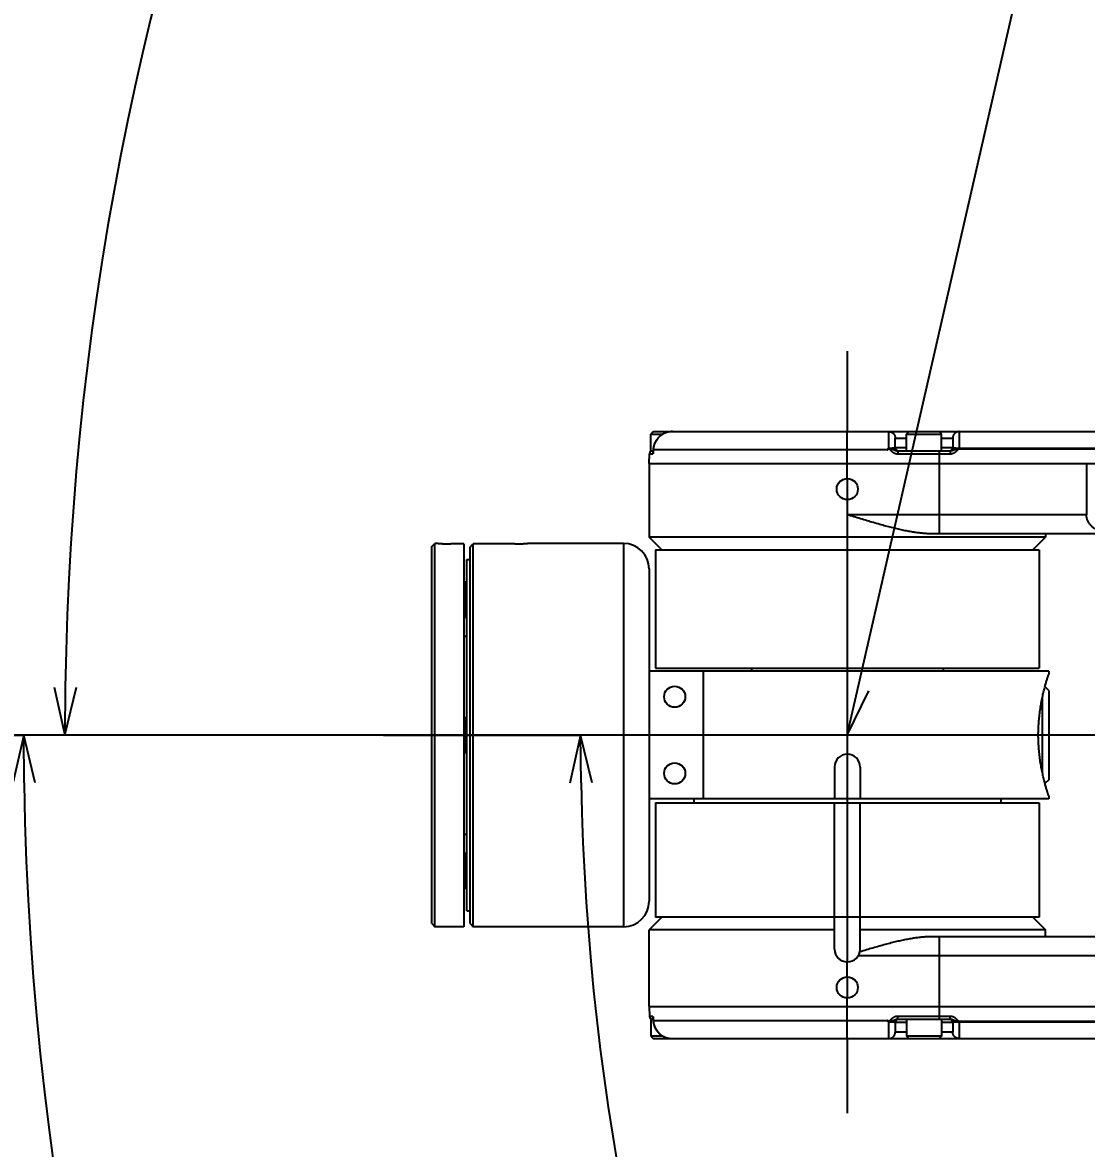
# Model space of a CAD drawing. Extents: x 0 to 4205, y 0 to 2970.
# Drawn here: x 2013 to 2179.4, y 2125.7 to 2301.9 of the extents above; entities that cross this region are included whole.
import ezdxf

# ---------------------------------------------------------------- set-up
doc = ezdxf.new("R2010")
doc.units = 0
doc.header["$LTSCALE"] = 231.275
doc.header["$PDMODE"] = 3
doc.header["$PDSIZE"] = 0.3125
doc.linetypes.add('CENTER', pattern=[0.6, 0.375, -0.075, 0.075, -0.075])
doc.layers.get('0').update_dxf_attribs({"linetype": 'CONTINUOUS'})
doc.layers.get('Defpoints').update_dxf_attribs({"linetype": 'CONTINUOUS'})
for name, color, linetype in [('5_ALL_CURVE', 7, 'CONTINUOUS'), ('91_NOTE', 7, 'CONTINUOUS'), ('95_ALL_DIM', 7, 'CONTINUOUS'), ('DEFAULT_1', 7, 'CENTER')]:
    doc.layers.add(name, color=color, linetype=linetype)
doc.styles.get("Standard").update_dxf_attribs({"font": 'txt', "width": 0.8})
doc.dimstyles.new('DIMSTYLE_2', dxfattribs={"dimtxt": 20, "dimasz": 7.5, "dimexe": 0.18, "dimexo": 0.0625, "dimgap": 0.09, "dimtad": 1, "dimdec": 3, "dimdsep": 46, "dimtxsty": 'Standard', "dimblk": 'OPEN', "dimblk1": 'OPEN', "dimblk2": 'OPEN', "dimcen": 0.09, "dimadec": 0, "dimazin": 0, "dimtp": 0.5, "dimtm": 0.5, "dimtfac": 1, "dimtdec": 3, "dimtofl": 0, "dimtmove": 0, "dimatfit": 3, "dimldrblk": 'OPEN', "dimfxl": 1, "dimtolj": 1, "dimarcsym": 0})

# ---------------------------------------------------------------- blocks, each defined once
blk = doc.blocks.new('_OPEN')
at = {"color": 0, "linetype": 'ByBlock'}
for p, q in [((0, 0), (-1, 0.233)), ((-1, -0.233), (0, 0)), ((-1, 0), (0, 0))]:
    blk.add_line(p, q, dxfattribs=at)
blk = doc.blocks.new('*D4')
at = {"layer": '95_ALL_DIM', "color": 0, "lineweight": -2, "transparency": 16777216}
for p, q in [((2922.77, 2266.34), (2957.35, 2272.44)), ((2054.52, 2190.38), (2019.4, 2190.38))]:
    blk.add_line(p, q, dxfattribs=at)
blk.add_arc((2491.97, 2190.38), 472.39, 10.9097, 179.0903, dxfattribs=at)
at = {"layer": 'Defpoints', "color": 0, "transparency": 16777216}
for p in [(2679.07, 2624.13), (2922.71, 2266.33), (2750.38, 2235.94), (2054.58, 2190.38), (2070.1, 2190.38)]:
    blk.add_point(p, dxfattribs=at)
at = {"layer": '95_ALL_DIM', "color": 0, "lineweight": -2, "transparency": 16777216, "xscale": 7.5, "yscale": 7.5, "zscale": 7.5}
for p, rotation in [((2957.18, 2272.41), 280.4548438122416), ((2019.58, 2190.38), 269.5451561877437)]:
    blk.add_blockref('_OPEN', p, dxfattribs=dict(at, rotation=rotation))
at = {"layer": '95_ALL_DIM', "color": 0, "transparency": 16777216, "insert": (2248.04, 2606.65), "char_height": 20, "attachment_point": 5, "rotation": 30.3694}
blk.add_mtext('\\A1;-170°', dxfattribs=at)
blk = doc.blocks.new('*D5')
at = {"layer": '95_ALL_DIM', "color": 0, "lineweight": -2, "transparency": 16777216}
for p, q in [((2069.4, 2190.38), (2100.43, 2190.38)), ((2912.14, 2116.29), (2877.55, 2122.39))]:
    blk.add_line(p, q, dxfattribs=at)
blk.add_arc((2491.97, 2190.38), 391.71, 181.097, 348.903, dxfattribs=at)
at = {"layer": 'Defpoints', "color": 0, "transparency": 16777216}
for p in [(2055.25, 2190.38), (2069.34, 2190.38), (2912.2, 2116.28), (3077.93, 2087.06), (2647.12, 1830.7)]:
    blk.add_point(p, dxfattribs=at)
at = {"layer": '95_ALL_DIM', "color": 0, "lineweight": -2, "transparency": 16777216, "xscale": 7.5, "yscale": 7.5, "zscale": 7.5}
for p, rotation in [((2100.25, 2190.38), 90.54851822042205), ((2877.73, 2122.36), 79.45148177957547)]:
    blk.add_blockref('_OPEN', p, dxfattribs=dict(at, rotation=rotation))
at = {"layer": '95_ALL_DIM', "color": 0, "transparency": 16777216, "insert": (2375, 1827.12), "char_height": 20, "attachment_point": 5, "rotation": 342.1518}
blk.add_mtext('\\A1;+170°', dxfattribs=at)
blk = doc.blocks.new('*D6')
at = {"layer": '95_ALL_DIM', "color": 0, "lineweight": -2, "transparency": 16777216}
for p, q in [((1983.33, 2190.38), (2013.32, 2190.38)), ((2995.12, 2190.38), (2970.61, 2190.38))]:
    blk.add_line(p, q, dxfattribs=at)
blk.add_arc((2491.97, 2190.38), 478.82, 180.8975, 359.1025, dxfattribs=at)
at = {"layer": 'Defpoints', "color": 0, "transparency": 16777216}
for p in [(1968.14, 2190.38), (1983.27, 2190.38), (2995.19, 2190.38), (3015.79, 2190.38), (2731.38, 1775.71)]:
    blk.add_point(p, dxfattribs=at)
at = {"layer": '95_ALL_DIM', "color": 0, "lineweight": -2, "transparency": 16777216, "xscale": 7.5, "yscale": 7.5, "zscale": 7.5}
for p, rotation in [((2013.14, 2190.38), 90.44872673715903), ((2970.79, 2190.38), 89.55119192681701)]:
    blk.add_blockref('_OPEN', p, dxfattribs=dict(at, rotation=rotation))
at = {"layer": '95_ALL_DIM', "color": 0, "transparency": 16777216, "insert": (2335.91, 1748.39), "char_height": 20, "attachment_point": 5, "rotation": 340.5532}
blk.add_mtext('\\A1;+180° *3', dxfattribs=at)
blk = doc.blocks.new('*D7')
at = {"layer": '95_ALL_DIM', "color": 0, "lineweight": -2, "transparency": 16777216}
for p, q in [((2491.91, 2190.38), (1931.7, 2190.38)), ((2492.03, 2190.38), (3052.23, 2190.38))]:
    blk.add_line(p, q, dxfattribs=at)
blk.add_arc((2491.97, 2190.38), 560.08, 0.7672, 179.2327, dxfattribs=at)
at = {"layer": 'Defpoints', "color": 0, "transparency": 16777216}
for p in [(2772.01, 2675.43), (1966.88, 2190.38), (1987.08, 2190.38), (2995.19, 2190.38), (3017.05, 2190.38)]:
    blk.add_point(p, dxfattribs=at)
at = {"layer": '95_ALL_DIM', "color": 0, "lineweight": -2, "transparency": 16777216, "xscale": 7.5, "yscale": 7.5, "zscale": 7.5}
for p, rotation in [((1931.88, 2190.38), 269.6162963987609), ((3052.05, 2190.38), 270.3836222651719)]:
    blk.add_blockref('_OPEN', p, dxfattribs=dict(at, rotation=rotation))
at = {"layer": '95_ALL_DIM', "color": 0, "transparency": 16777216, "insert": (2181.38, 2668.53), "char_height": 20, "attachment_point": 5, "rotation": 33.0064}
blk.add_mtext('\\A1;-180° *3', dxfattribs=at)

msp = doc.modelspace()

# ---------------------------------------------------------------- linework, layer by layer
for p, q in [((2111.2181, 2237.4795), (2111.6181, 2237.8795)), ((2111.2181, 2234.8795), (2111.2181, 2237.4795)), ((2111.2181, 2237.4795), (2113.109, 2237.4795)), ((2111.6181, 2237.8795), (2211.8331, 2237.8795)), ((2113.6521, 2237.7198), (2113.6515, 2237.7216)), ((2141.9681, 2230.5295), (2141.9681, 2237.8795)), ((2148.4681, 2235.3081), (2148.4681, 2237.8751)), ((2149.4681, 2236.8766), (2149.469, 2236.8795)), ((2149.4681, 2235.3795), (2149.4681, 2236.8766)), ((2149.469, 2236.8795), (2151.2181, 2236.8795)), ((2151.2181, 2237.4795), (2151.6181, 2237.8795)), ((2151.2181, 2234.8795), (2151.2181, 2237.4795)), ((2151.2181, 2237.4795), (2156.7181, 2237.4795)), ((2156.7181, 2237.4795), (2156.3181, 2237.8795)), ((2156.7181, 2234.8795), (2156.7181, 2237.4795)), ((2156.7181, 2236.8795), (2158.4677, 2236.8795)), ((2158.4677, 2236.8795), (2158.4681, 2236.8781)), ((2158.4681, 2236.8781), (2158.4681, 2235.3795)), ((2159.4676, 2237.8795), (2159.4672, 2237.8774)), ((2111.2181, 2234.8795), (2111.5832, 2234.8795)), ((2111.5916, 2235.0374), (2111.5695, 2234.6228)), ((2111.6086, 2235.0365), (2111.5916, 2235.0374)), ((2148.2692, 2235.0365), (2111.6086, 2235.0365)), ((2149.4681, 2235.3795), (2151.2181, 2235.3795)), ((2149.852, 2234.8795), (2149.852, 2234.4057)), ((2149.852, 2234.8795), (2158.0745, 2234.8795)), ((2156.4036, 2232.8795), (2156.4036, 2234.8795)), ((2156.7181, 2235.3795), (2158.4681, 2235.3795)), ((2159.4455, 2235.1848), (2212.0879, 2235.1848)), ((2159.4458, 2235.2691), (2212.0927, 2235.2691)), ((2159.4459, 2235.3081), (2212.0957, 2235.3081)), ((2110.9681, 2232.8795), (2111.0481, 2234.4057)), ((2111.0481, 2234.4057), (2111.5749, 2234.4057)), ((2149.852, 2234.4057), (2158.0684, 2234.4057)), ((2110.9681, 2232.8795), (2110.9681, 2221.3795)), ((2110.9681, 2232.8795), (2327.4681, 2232.8795)), ((2156.4043, 2221.8795), (2156.4043, 2232.8795)), ((2179.3787, 2232.8795), (2179.3787, 2224.8795)), ((2141.9681, 2227.2295), (2141.9681, 2224.8795)), ((2179.3787, 2224.8795), (2141.9681, 2224.8795)), ((2112.9681, 2219.3795), (2110.9681, 2221.3795)), ((2172.9681, 2221.3795), (2110.9681, 2221.3795)), ((2199.9681, 2221.8795), (2155.2722, 2221.8795)), ((2170.9681, 2219.3795), (2172.9681, 2221.3795)), ((2172.9681, 2221.8795), (2172.9681, 2221.3795)), ((2076.9681, 2219.8795), (2077.4681, 2220.3795)), ((2076.9681, 2160.8795), (2076.9681, 2219.8795)), ((2077.4681, 2160.3795), (2077.4681, 2220.3795)), ((2077.9681, 2220.3795), (2077.4681, 2220.3795)), ((2081.9681, 2220.3128), (2079.9681, 2220.3128)), ((2081.9681, 2220.3128), (2081.9681, 2160.3795)), ((2082.9681, 2160.8795), (2082.9681, 2219.8117)), ((2083.4681, 2160.3795), (2083.4681, 2220.3128)), ((2089.9681, 2220.3128), (2083.4681, 2220.3128)), ((2106.9681, 2220.3795), (2091.9681, 2220.3795)), ((2106.9681, 2220.3795), (2106.9681, 2160.3795)), ((2111.9681, 2219.3795), (2111.9681, 2200.8795)), ((2111.9681, 2219.3795), (2171.9681, 2219.3795)), ((2171.9681, 2219.3795), (2171.9681, 2200.8795)), ((2082.4681, 2162.8795), (2082.4681, 2217.8795)), ((2082.4681, 2217.8795), (2082.9681, 2217.8795)), ((2110.9681, 2216.3795), (2110.9681, 2164.3795)), ((2081.9681, 2214.3472), (2082.3681, 2214.3472)), ((2082.3681, 2208.8472), (2082.3681, 2214.3472)), ((2081.9681, 2208.8472), (2082.3681, 2208.8472)), ((2081.9681, 2205.8795), (2082.4681, 2205.8795)), ((2173.4681, 2200.3795), (2110.9681, 2200.3795)), ((2111.9681, 2200.8795), (2171.9681, 2200.8795)), ((2119.4281, 2200.3795), (2119.4281, 2180.3795)), ((2126.9681, 2200.8795), (2126.9681, 2200.3795)), ((2156.9681, 2200.8795), (2156.9681, 2200.3795)), ((2173.4681, 2200.3795), (2173.4681, 2199.8795)), ((2173.4681, 2197.3795), (2172.8887, 2197.9589)), ((2172.4681, 2196.2113), (2172.4681, 2184.5478)), ((2173.4681, 2197.3795), (2173.4681, 2183.3795)), ((2081.9681, 2193.1295), (2082.3681, 2193.1295)), ((2082.3681, 2187.6295), (2082.3681, 2193.1295)), ((2081.9681, 2187.6295), (2082.3681, 2187.6295)), ((2139.9681, 2185.3795), (2139.9681, 2180.3795)), ((2143.9681, 2185.3795), (2143.9681, 2180.3795)), ((2173.4681, 2183.3795), (2172.8887, 2182.8002)), ((2173.4681, 2180.3795), (2110.9681, 2180.3795)), ((2117.9681, 2180.3795), (2117.9681, 2179.7795)), ((2165.9681, 2180.3795), (2165.9681, 2179.7795)), ((2173.4681, 2180.8795), (2173.4681, 2180.3795)), ((2111.9681, 2179.7795), (2111.9681, 2161.8795)), ((2111.9681, 2179.7795), (2171.9681, 2179.7795)), ((2139.9681, 2156.8795), (2139.9681, 2179.7795)), ((2143.9681, 2156.8795), (2143.9681, 2179.7795)), ((2171.9681, 2179.7795), (2171.9681, 2161.8795)), ((2081.9681, 2174.8795), (2082.4681, 2174.8795)), ((2081.9681, 2171.9119), (2082.3681, 2171.9119)), ((2082.3681, 2166.4119), (2082.3681, 2171.9119)), ((2081.9681, 2166.4119), (2082.3681, 2166.4119)), ((2082.4681, 2162.8795), (2082.9681, 2162.8795)), ((2076.9681, 2160.8795), (2077.4681, 2160.3795)), ((2082.9681, 2160.8795), (2083.4681, 2160.3795)), ((2112.9681, 2161.8795), (2110.9681, 2159.8795)), ((2171.9681, 2161.8795), (2111.9681, 2161.8795)), ((2170.9681, 2161.8795), (2172.9681, 2159.8795)), ((2081.9681, 2160.3795), (2077.4681, 2160.3795)), ((2106.9681, 2160.3795), (2083.4681, 2160.3795)), ((2110.9681, 2147.8795), (2110.9681, 2159.8795)), ((2139.9681, 2159.8795), (2110.9681, 2159.8795)), ((2172.9681, 2159.8795), (2143.9681, 2159.8795)), ((2172.9681, 2158.8795), (2172.9681, 2159.8795)), ((2155.2722, 2158.8795), (2199.9681, 2158.8795)), ((2156.4043, 2147.8795), (2156.4043, 2158.8795)), ((2143.7001, 2155.8795), (2199.0271, 2155.8795)), ((2141.9681, 2152.5295), (2141.9681, 2154.8795)), ((2141.9681, 2142.8795), (2141.9681, 2149.2295)), ((2110.9681, 2147.8795), (2111.0481, 2146.3534)), ((2110.9681, 2147.8795), (2327.4681, 2147.8795)), ((2156.4036, 2145.8795), (2156.4036, 2147.8795)), ((2111.5749, 2146.3534), (2111.0481, 2146.3534)), ((2111.2181, 2145.8795), (2111.2181, 2143.2795)), ((2111.5832, 2145.8795), (2111.2181, 2145.8795)), ((2111.5695, 2146.1363), (2111.5916, 2145.7216)), ((2111.6086, 2145.7225), (2111.5916, 2145.7216)), ((2111.6086, 2145.7225), (2148.2695, 2145.7225)), ((2148.4681, 2142.884), (2148.4681, 2145.451)), ((2149.4681, 2145.3795), (2149.4681, 2143.8825)), ((2151.2181, 2145.3795), (2149.4681, 2145.3795)), ((2149.852, 2145.8795), (2149.852, 2146.3534)), ((2158.0684, 2146.3534), (2149.852, 2146.3534)), ((2158.0745, 2145.8795), (2149.852, 2145.8795)), ((2151.2181, 2145.8795), (2151.2181, 2143.2795)), ((2156.7181, 2145.8795), (2156.7181, 2143.2795)), ((2158.4681, 2145.3795), (2156.7181, 2145.3795)), ((2158.4681, 2145.3795), (2158.4681, 2143.8809)), ((2212.0879, 2145.5743), (2159.4455, 2145.5743)), ((2212.0927, 2145.49), (2159.4458, 2145.49)), ((2212.0957, 2145.451), (2159.4459, 2145.451)), ((2111.2181, 2143.2795), (2111.6181, 2142.8795)), ((2113.109, 2143.2795), (2111.2181, 2143.2795)), ((2113.6521, 2143.0393), (2113.6515, 2143.0375)), ((2149.469, 2143.8795), (2149.4681, 2143.8825)), ((2151.2181, 2143.8795), (2149.469, 2143.8795)), ((2151.2181, 2143.2795), (2151.6181, 2142.8795)), ((2156.7181, 2143.2795), (2151.2181, 2143.2795)), ((2156.7181, 2143.2795), (2156.3181, 2142.8795)), ((2158.4677, 2143.8795), (2156.7181, 2143.8795)), ((2158.4681, 2143.8809), (2158.4677, 2143.8795)), ((2111.6181, 2142.8795), (2211.8331, 2142.8795)), ((2159.4672, 2142.8816), (2159.4676, 2142.8795))]:
    msp.add_line(p, q)
for points in [[(2113.6515, 2237.7216), (2113.6069, 2237.7063), (2113.5462, 2237.6843), (2113.4861, 2237.6611), (2113.4265, 2237.6365), (2113.3675, 2237.6108), (2113.3091, 2237.5838), (2113.2513, 2237.5557), (2113.1941, 2237.5263), (2113.1375, 2237.4957), (2113.0817, 2237.464), (2113.0265, 2237.4311), (2112.9721, 2237.3971), (2112.9185, 2237.3619), (2112.8656, 2237.3257), (2112.8136, 2237.2884), (2112.7623, 2237.2499), (2112.712, 2237.2105), (2112.6625, 2237.17), (2112.6138, 2237.1285), (2112.5661, 2237.086), (2112.5194, 2237.0425), (2112.4736, 2236.9981), (2112.4287, 2236.9527), (2112.3849, 2236.9064), (2112.3421, 2236.8593), (2112.3003, 2236.8112), (2112.2595, 2236.7623), (2112.2199, 2236.7126), (2112.1813, 2236.6621), (2112.1438, 2236.6108), (2112.1074, 2236.5588), (2112.0721, 2236.506), (2112.038, 2236.4525), (2112.005, 2236.3983), (2111.9732, 2236.3435), (2111.9426, 2236.288), (2111.9132, 2236.2319), (2111.885, 2236.1752), (2111.858, 2236.118), (2111.8323, 2236.0602), (2111.8078, 2236.002), (2111.7845, 2235.9432), (2111.7625, 2235.884), (2111.7418, 2235.8243), (2111.7223, 2235.7642), (2111.7042, 2235.7038), (2111.6873, 2235.643), (2111.6717, 2235.5819), (2111.6574, 2235.5204), (2111.6445, 2235.4587), (2111.6328, 2235.3968), (2111.6225, 2235.3346), (2111.6135, 2235.2722), (2111.6058, 2235.2097), (2111.5995, 2235.147), (2111.5944, 2235.0842), (2111.5916, 2235.0374)], [(2114.617, 2237.8795), (2114.5807, 2237.8793), (2114.5248, 2237.8781), (2114.4688, 2237.8759), (2114.4128, 2237.8726), (2114.3568, 2237.8682), (2114.3007, 2237.8628), (2114.2447, 2237.8564), (2114.1887, 2237.8488), (2114.1327, 2237.8403), (2114.0768, 2237.8307), (2114.021, 2237.82), (2113.9653, 2237.8083), (2113.9098, 2237.7955), (2113.8544, 2237.7817), (2113.7992, 2237.7668), (2113.7441, 2237.7509), (2113.6893, 2237.7339), (2113.6515, 2237.7216)], [(2111.5916, 2145.7216), (2111.5943, 2145.6763), (2111.5993, 2145.6135), (2111.6056, 2145.5508), (2111.6133, 2145.4883), (2111.6223, 2145.4259), (2111.6326, 2145.3637), (2111.6442, 2145.3018), (2111.6571, 2145.2401), (2111.6713, 2145.1786), (2111.6869, 2145.1175), (2111.7037, 2145.0567), (2111.7219, 2144.9962), (2111.7413, 2144.9362), (2111.762, 2144.8765), (2111.784, 2144.8173), (2111.8072, 2144.7585), (2111.8317, 2144.7002), (2111.8574, 2144.6424), (2111.8844, 2144.5851), (2111.9125, 2144.5285), (2111.9419, 2144.4724), (2111.9725, 2144.4169), (2112.0043, 2144.362), (2112.0372, 2144.3078), (2112.0713, 2144.2543), (2112.1065, 2144.2015), (2112.1429, 2144.1495), (2112.1804, 2144.0981), (2112.2189, 2144.0476), (2112.2586, 2143.9979), (2112.2993, 2143.949), (2112.3411, 2143.9009), (2112.3839, 2143.8537), (2112.4277, 2143.8074), (2112.4725, 2143.762), (2112.5183, 2143.7176), (2112.565, 2143.6741), (2112.6127, 2143.6316), (2112.6613, 2143.59), (2112.7108, 2143.5495), (2112.7612, 2143.51), (2112.8124, 2143.4716), (2112.8644, 2143.4342), (2112.9173, 2143.3979), (2112.9709, 2143.3628), (2113.0253, 2143.3287), (2113.0804, 2143.2958), (2113.1362, 2143.2641), (2113.1928, 2143.2335), (2113.2499, 2143.2041), (2113.3078, 2143.1759), (2113.3662, 2143.1489), (2113.4252, 2143.1231), (2113.4848, 2143.0986), (2113.5449, 2143.0753), (2113.6055, 2143.0532), (2113.6515, 2143.0375)], [(2113.6515, 2143.0375), (2113.6878, 2143.0256), (2113.7426, 2143.0086), (2113.7976, 2142.9927), (2113.8528, 2142.9778), (2113.9082, 2142.9639), (2113.9637, 2142.9511), (2114.0194, 2142.9394), (2114.0752, 2142.9287), (2114.1311, 2142.919), (2114.187, 2142.9104), (2114.243, 2142.9029), (2114.2991, 2142.8964), (2114.3551, 2142.891), (2114.4112, 2142.8866), (2114.4672, 2142.8833), (2114.5232, 2142.881), (2114.5791, 2142.8798), (2114.617, 2142.8795)]]:
    msp.add_lwpolyline(points)
for centre in [(2141.9681, 2228.8795), (2114.9681, 2196.3795), (2114.9681, 2184.3795), (2141.9681, 2150.8795)]:
    msp.add_circle(centre, 1.65)
for centre, radius, start, end in [((2111.5474, 2234.3795), 0.5, 90, 177), ((2149.9681, 2235.3795), 0.5, 180, 270), ((2157.9681, 2235.3795), 0.5, 269.99997, 360), ((2106.9681, 2216.3795), 4, 0, 90), ((2082.3681, 2214.2472), 0.1, 0, 90), ((2082.3681, 2208.9472), 0.1, 270, 360), ((2082.3681, 2193.0295), 0.1, 0, 90), ((2082.3681, 2187.7295), 0.1, 270, 360), ((2141.9681, 2185.3795), 2, 0, 180), ((2082.3681, 2171.8119), 0.1, 0, 90), ((2082.3681, 2166.5119), 0.1, 270, 360), ((2106.9681, 2164.3795), 4, 270, 360), ((2141.9681, 2156.8795), 2, 180, 360), ((2111.5474, 2146.3795), 0.5, 183, 270), ((2149.9681, 2145.3795), 0.5, 89.999969, 180), ((2157.9681, 2145.3795), 0.5, 0, 90)]:
    msp.add_arc(centre, radius, start, end)
for points, start_tangent, end_tangent in [([(2113.6521, 2237.7198), (2113.4741, 2237.6533), (2113.3007, 2237.5759), (2113.1326, 2237.4879), (2112.9706, 2237.3896), (2112.8152, 2237.2815), (2112.667, 2237.164), (2112.5266, 2237.0375), (2112.3945, 2236.9027), (2112.2713, 2236.76), (2112.1575, 2236.61), (2112.0533, 2236.4532), (2111.9593, 2236.2905), (2111.8757, 2236.1222), (2111.803, 2235.9493), (2111.7412, 2235.7721), (2111.6907, 2235.5916), (2111.6517, 2235.4084), (2111.6243, 2235.2231), (2111.6086, 2235.0365)], (-0.94739823, -0.32005718), (-0.05268428, -0.99861122)), ([(2114.4497, 2237.8748), (2114.2955, 2237.862), (2114.1334, 2237.8399), (2113.9716, 2237.8087), (2113.8108, 2237.7686), (2113.6521, 2237.7198)], (-0.99840052, -0.05653665), (-0.94739945, -0.32005357)), ([(2114.4593, 2237.8753), (2114.457, 2237.8752), (2114.4497, 2237.8748)], (-0.99857766, -0.05331664), (-0.99840052, -0.05653665)), ([(2114.4953, 2237.877), (2114.4593, 2237.8753)], (-0.99915248, -0.04116221), (-0.99857766, -0.05331664)), ([(2114.5162, 2237.8778), (2114.4953, 2237.877)], (-0.99941779, -0.03411862), (-0.99915248, -0.04116221)), ([(2114.5451, 2237.8787), (2114.5162, 2237.8778)], (-0.99970325, -0.02436018), (-0.99941779, -0.03411862)), ([(2114.5722, 2237.8792), (2114.5451, 2237.8787)], (-0.99988452, -0.01519666), (-0.99970325, -0.02436018)), ([(2114.617, 2237.8795), (2114.5722, 2237.8792)], (-1, -0.00000336), (-0.99988452, -0.01519666)), ([(2148.4681, 2237.8751), (2148.4692, 2237.8795)], (-0.00000044, 1), (1, 0.00001715)), ([(2148.4681, 2237.8751), (2148.5552, 2237.8713), (2148.6417, 2237.8599), (2148.7269, 2237.8411), (2148.8101, 2237.8149), (2148.8907, 2237.7815), (2148.9681, 2237.7413), (2149.0416, 2237.6945), (2149.1109, 2237.6415), (2149.1752, 2237.5826), (2149.2341, 2237.5184), (2149.2872, 2237.4493), (2149.3341, 2237.3758), (2149.3744, 2237.2986), (2149.4078, 2237.2181), (2149.434, 2237.135), (2149.4529, 2237.05), (2149.4643, 2236.9636), (2149.4681, 2236.8766)], (1, 0), (0, -1)), ([(2148.4692, 2237.8795), (2148.5563, 2237.8757), (2148.6428, 2237.8643), (2148.7279, 2237.8455), (2148.8111, 2237.8192), (2148.8917, 2237.7858), (2148.9691, 2237.7456), (2149.0426, 2237.6987), (2149.1118, 2237.6456), (2149.1761, 2237.5866), (2149.235, 2237.5223), (2149.2881, 2237.4531), (2149.335, 2237.3795), (2149.3753, 2237.3022), (2149.4087, 2237.2216), (2149.4349, 2237.1384), (2149.4538, 2237.0532), (2149.4651, 2236.9667), (2149.469, 2236.8795)], (1, 0), (0, -1)), ([(2159.4676, 2237.8795), (2159.3804, 2237.8757), (2159.2939, 2237.8643), (2159.2088, 2237.8455), (2159.1256, 2237.8192), (2159.045, 2237.7858), (2158.9676, 2237.7456), (2158.894, 2237.6987), (2158.8248, 2237.6456), (2158.7605, 2237.5866), (2158.7016, 2237.5223), (2158.6485, 2237.4531), (2158.6016, 2237.3795), (2158.5613, 2237.3022), (2158.528, 2237.2216), (2158.5017, 2237.1384), (2158.4828, 2237.0532), (2158.4715, 2236.9667), (2158.4677, 2236.8795)], (-1, 0), (0, -1)), ([(2159.4672, 2237.8774), (2159.3801, 2237.8735), (2159.2937, 2237.8621), (2159.2086, 2237.8432), (2159.1254, 2237.8169), (2159.0449, 2237.7835), (2158.9676, 2237.7433), (2158.8941, 2237.6964), (2158.8249, 2237.6433), (2158.7607, 2237.5844), (2158.7018, 2237.5202), (2158.6487, 2237.451), (2158.6019, 2237.3775), (2158.5617, 2237.3002), (2158.5283, 2237.2197), (2158.5021, 2237.1366), (2158.4832, 2237.0516), (2158.4719, 2236.9652), (2158.4681, 2236.8781)], (-0.99999966, -0.00082801), (-0.00000008, -1)), ([(2159.4663, 2237.87), (2159.4659, 2237.8643), (2159.4645, 2237.8393), (2159.4631, 2237.8025), (2159.4617, 2237.754), (2159.4604, 2237.6941), (2159.4591, 2237.6229), (2159.4578, 2237.5408), (2159.4566, 2237.448), (2159.4554, 2237.345), (2159.4543, 2237.2322), (2159.4532, 2237.11), (2159.4522, 2236.9789), (2159.4512, 2236.8394), (2159.4503, 2236.6921), (2159.4495, 2236.5375), (2159.4487, 2236.3764), (2159.4481, 2236.2093), (2159.4475, 2236.0368), (2159.4469, 2235.8598), (2159.4465, 2235.6788), (2159.4462, 2235.4947), (2159.4459, 2235.3081)], (-0.08689015, -0.9962179), (-0.00109148, -0.9999994)), ([(2159.4672, 2237.8774), (2159.4663, 2237.87)], (-0.19203961, -0.98138718), (-0.08689015, -0.9962179)), ([(2111.5678, 2234.7188), (2111.5522, 2234.6779), (2111.5421, 2234.6316), (2111.5386, 2234.5804), (2111.5426, 2234.5249), (2111.5547, 2234.4661), (2111.5749, 2234.4057)], (-0.42572871, -0.90485085), (0.37107197, -0.92860411)), ([(2111.5753, 2234.7335), (2111.5678, 2234.7188)], (-0.48174947, -0.87630899), (-0.42573122, -0.90484967)), ([(2111.5678, 2234.7188), (2111.575, 2234.7254)], (0.74583527, 0.66613043), (0.7249305, 0.68882202)), ([(2111.6086, 2235.0365), (2111.5974, 2234.8271), (2111.5862, 2234.6168), (2111.5749, 2234.4057)], (-0.05330275, -0.9985784), (-0.05330049, -0.99857852)), ([(2148.2692, 2235.0365), (2148.284, 2235.0765), (2148.2983, 2235.1127), (2148.3123, 2235.1453), (2148.3265, 2235.1744), (2148.3411, 2235.1999), (2148.3559, 2235.2217), (2148.3712, 2235.2398), (2148.3868, 2235.2545), (2148.4025, 2235.266)], (0.34086869, 0.94011092), (0.84392903, 0.53645483)), ([(2148.2692, 2235.0365), (2148.2975, 2235.067), (2148.3231, 2235.0936), (2148.3467, 2235.1168), (2148.3685, 2235.1365), (2148.3888, 2235.1526), (2148.4075, 2235.1653), (2148.4248, 2235.1746), (2148.4405, 2235.1806), (2148.4547, 2235.1838), (2148.4681, 2235.1848), (2148.4816, 2235.1838), (2148.4959, 2235.1805), (2148.5116, 2235.1745), (2148.5287, 2235.1654), (2148.5473, 2235.1529), (2148.5675, 2235.137), (2148.5892, 2235.1179), (2148.6126, 2235.0956), (2148.6382, 2235.0699), (2148.6666, 2235.0406), (2148.6983, 2235.0074), (2148.7339, 2234.9703), (2148.7739, 2234.9292), (2148.8195, 2234.8838), (2148.8722, 2234.8339), (2148.9335, 2234.7792), (2149.006, 2234.7198), (2149.0917, 2234.657), (2149.1863, 2234.5965), (2149.2831, 2234.544), (2149.3799, 2234.5004), (2149.4759, 2234.4656), (2149.5714, 2234.439), (2149.6661, 2234.4203), (2149.7597, 2234.4093), (2149.852, 2234.4057)], (0.67580605, 0.73707949), (1, 0.00000428)), ([(2148.4025, 2235.266), (2148.435, 2235.2867), (2148.4681, 2235.3081)], (0.84388282, 0.53652752), (0.83927222, 0.54371145)), ([(2148.4025, 2235.266), (2148.4317, 2235.2681), (2148.4588, 2235.269), (2148.4853, 2235.2689), (2148.5129, 2235.2676), (2148.5428, 2235.2651), (2148.5755, 2235.261), (2148.6108, 2235.2551), (2148.6484, 2235.2476), (2148.6884, 2235.2383), (2148.7304, 2235.2274), (2148.7748, 2235.2149), (2148.8222, 2235.2004), (2148.873, 2235.184), (2148.9271, 2235.1656), (2148.9845, 2235.1452), (2149.0453, 2235.1226), (2149.1101, 2235.0976), (2149.1792, 2235.0703), (2149.2531, 2235.0405), (2149.3325, 2235.0087), (2149.4123, 2234.9777), (2149.4871, 2234.9507), (2149.5565, 2234.9283), (2149.6214, 2234.9103), (2149.6829, 2234.8967), (2149.7416, 2234.8871), (2149.7979, 2234.8814), (2149.852, 2234.8795)], (0.99571941, 0.09242759), (1, -0.00000038)), ([(2148.4681, 2235.3081), (2148.542, 2235.3082), (2148.6159, 2235.3086), (2148.6891, 2235.3091), (2148.7612, 2235.3099), (2148.8315, 2235.311), (2148.8998, 2235.3123), (2148.9657, 2235.3138), (2149.0289, 2235.3157), (2149.089, 2235.3178), (2149.1457, 2235.3203), (2149.1986, 2235.3231), (2149.2475, 2235.3263), (2149.2922, 2235.3298), (2149.3322, 2235.3339), (2149.3675, 2235.3384), (2149.3977, 2235.3434), (2149.4228, 2235.3491), (2149.4425, 2235.3555), (2149.4567, 2235.3626), (2149.4652, 2235.3706), (2149.4681, 2235.3795)], (1, 0.00000097), (0.00005916, 1)), ([(2158.0684, 2234.4057), (2158.1599, 2234.4093), (2158.2526, 2234.4202), (2158.3462, 2234.4387), (2158.4407, 2234.465), (2158.5358, 2234.4995), (2158.6315, 2234.5426), (2158.7281, 2234.5951), (2158.8256, 2234.6575), (2158.9114, 2234.7209), (2158.9833, 2234.7801), (2159.0438, 2234.8343), (2159.0957, 2234.8838), (2159.1411, 2234.9292), (2159.181, 2234.9703), (2159.2161, 2235.0071), (2159.2474, 2235.04), (2159.2757, 2235.0694), (2159.3016, 2235.0955), (2159.3253, 2235.1181), (2159.347, 2235.1374), (2159.3671, 2235.1532), (2159.3858, 2235.1657), (2159.4029, 2235.1748), (2159.4184, 2235.1807), (2159.4325, 2235.1838), (2159.4455, 2235.1848)], (1, 0.0000043), (1, 0.00009113)), ([(2158.0745, 2234.8795), (2158.0733, 2234.8693), (2158.0727, 2234.8567), (2158.0721, 2234.8391), (2158.0716, 2234.8168), (2158.071, 2234.7901), (2158.0705, 2234.7592), (2158.0701, 2234.7243), (2158.0697, 2234.686), (2158.0693, 2234.6445), (2158.069, 2234.6003), (2158.0688, 2234.5538), (2158.0686, 2234.5056), (2158.0685, 2234.456), (2158.0684, 2234.4057)], (-1, 0.00008008), (-0.00064074, -0.99999979)), ([(2158.0745, 2234.8795), (2158.1272, 2234.8813), (2158.1819, 2234.8868), (2158.2388, 2234.896), (2158.2984, 2234.9092), (2158.3611, 2234.9265), (2158.4279, 2234.948), (2158.5004, 2234.9742), (2158.5804, 2235.0054), (2158.6586, 2235.0371), (2158.7313, 2235.0667), (2158.7987, 2235.0938), (2158.862, 2235.1186), (2158.9221, 2235.1413), (2158.9787, 2235.1618), (2159.0318, 2235.1803), (2159.0816, 2235.1967), (2159.1288, 2235.2114), (2159.1737, 2235.2244), (2159.2161, 2235.2357), (2159.256, 2235.2454), (2159.2937, 2235.2533), (2159.3293, 2235.2595), (2159.3624, 2235.2641), (2159.3927, 2235.267), (2159.4203, 2235.2686), (2159.4458, 2235.2691)], (1, 0.00000164), (0.99999998, 0.00020268)), ([(2158.4681, 2235.3795), (2158.4708, 2235.3707), (2158.4792, 2235.3628), (2158.493, 2235.3558), (2158.5121, 2235.3494), (2158.5365, 2235.3438), (2158.5659, 2235.3388), (2158.6002, 2235.3343), (2158.6392, 2235.3303), (2158.6827, 2235.3267), (2158.7303, 2235.3235), (2158.7819, 2235.3207), (2158.8372, 2235.3182), (2158.8959, 2235.316), (2158.9576, 2235.3142), (2159.0221, 2235.3126), (2159.0889, 2235.3112), (2159.1578, 2235.3102), (2159.2284, 2235.3093), (2159.3004, 2235.3087), (2159.373, 2235.3083), (2159.4459, 2235.3081)], (0.00001448, -1), (0.99999959, -0.00090417)), ([(2159.4458, 2235.2691), (2159.4457, 2235.2412), (2159.4456, 2235.2131), (2159.4455, 2235.1848)], (-0.00506459, -0.99998717), (-0.00117159, -0.99999931)), ([(2159.4459, 2235.3081), (2159.4459, 2235.2885), (2159.4458, 2235.2691)], (-0.00322791, -0.99999479), (-0.00506504, -0.99998717)), ([(2111.5695, 2234.6228), (2111.5677, 2234.5261), (2111.5749, 2234.4057)], (-0.05327322, -0.99857997), (0.10069141, -0.9949177)), ([(2155.2722, 2221.8795), (2154.7347, 2221.8899), (2154.1587, 2221.9219), (2153.5416, 2221.977), (2152.8807, 2222.0567), (2152.1743, 2222.1624), (2151.422, 2222.295), (2150.6245, 2222.455), (2149.7856, 2222.6418), (2148.9086, 2222.8541), (2147.9952, 2223.0908), (2147.0475, 2223.3504), (2146.0683, 2223.6306), (2145.0638, 2223.9278), (2144.0413, 2224.238), (2143.0072, 2224.5567), (2141.9681, 2224.8795)], (-1, 0), (-0.95486371, 0.29704426)), ([(2180.9681, 2222.4944), (2180.7174, 2222.6495), (2180.4918, 2222.8131), (2180.2912, 2222.9825), (2180.1146, 2223.1557), (2179.9605, 2223.3312), (2179.828, 2223.5073), (2179.7156, 2223.6829), (2179.6217, 2223.8573), (2179.5448, 2224.0302), (2179.4836, 2224.2021), (2179.4371, 2224.3726), (2179.4045, 2224.542), (2179.3851, 2224.711), (2179.3787, 2224.8795)], (-0.86876929, 0.49521704), (0, 1)), ([(2077.9681, 2220.3795), (2077.9757, 2220.379), (2077.9984, 2220.3775), (2078.0361, 2220.3751), (2078.0885, 2220.3717), (2078.1552, 2220.3676), (2078.2358, 2220.3629), (2078.3296, 2220.3576), (2078.4359, 2220.352), (2078.5539, 2220.3462), (2078.6826, 2220.3404), (2078.8212, 2220.3348), (2078.9684, 2220.3295), (2079.1233, 2220.3247), (2079.2844, 2220.3206), (2079.4509, 2220.3173), (2079.621, 2220.3148), (2079.794, 2220.3133), (2079.9681, 2220.3128)], (0.99778516, -0.06651901), (1, 0)), ([(2083.4681, 2220.3128), (2083.3004, 2220.1448), (2083.1337, 2219.9777), (2082.9681, 2219.8117)], (-0.70631892, -0.70789376), (-0.70629191, -0.70792071)), ([(2089.9681, 2220.3128), (2090.133, 2220.3132), (2090.2969, 2220.3146), (2090.4586, 2220.3168), (2090.617, 2220.3198), (2090.771, 2220.3236), (2090.9196, 2220.3279), (2091.0616, 2220.3328), (2091.1963, 2220.338), (2091.3225, 2220.3434), (2091.4396, 2220.3489), (2091.5464, 2220.3544), (2091.6426, 2220.3596), (2091.7272, 2220.3644), (2091.7998, 2220.3688), (2091.8598, 2220.3725), (2091.907, 2220.3755), (2091.9408, 2220.3777)], (1, 0), (0.99784462, 0.06562097)), ([(2091.9408, 2220.3777), (2091.9613, 2220.3791), (2091.9681, 2220.3795)], (0.99784462, 0.06562097), (0.99778516, 0.06651901)), ([(2173.4681, 2180.8795), (2173.4635, 2180.8932), (2173.4493, 2180.9363), (2173.4254, 2181.0087), (2173.3922, 2181.1104), (2173.3498, 2181.2414), (2173.2989, 2181.4014), (2173.2398, 2181.5903), (2173.1732, 2181.8075), (2173.1, 2182.0525), (2173.0209, 2182.3248), (2172.937, 2182.6233), (2172.8494, 2182.9468), (2172.7593, 2183.294), (2172.6679, 2183.6633), (2172.5765, 2184.0529), (2172.4864, 2184.4609), (2172.3988, 2184.8853), (2172.3148, 2185.3242), (2172.2355, 2185.7755), (2172.1619, 2186.2375), (2172.0947, 2186.7081), (2172.0346, 2187.1858), (2171.9822, 2187.6693), (2171.938, 2188.1573), (2171.9022, 2188.6487), (2171.8752, 2189.1426), (2171.8571, 2189.6381), (2171.8481, 2190.1347), (2171.8482, 2190.6316), (2171.8573, 2191.1281), (2171.8755, 2191.6236), (2171.9027, 2192.1175), (2171.9385, 2192.6089), (2171.9829, 2193.0968), (2172.0354, 2193.5802), (2172.0956, 2194.0579), (2172.1629, 2194.5284), (2172.2366, 2194.9901), (2172.316, 2195.4413), (2172.4001, 2195.88), (2172.4877, 2196.3042), (2172.5779, 2196.712), (2172.6693, 2197.1013), (2172.7606, 2197.4703), (2172.8507, 2197.8171), (2172.9383, 2198.1403), (2173.0221, 2198.4384), (2173.1011, 2198.7103), (2173.1742, 2198.9549), (2173.2407, 2199.1717), (2173.2997, 2199.3602), (2173.3505, 2199.5198), (2173.3927, 2199.6503), (2173.4258, 2199.7516), (2173.4495, 2199.8236), (2173.4637, 2199.8663), (2173.4681, 2199.8795)], (-0.31555787, 0.94890633), (0.31557525, 0.94890055)), ([(2143.9291, 2156.4867), (2144.9597, 2156.8), (2145.9731, 2157.1007), (2146.9635, 2157.3851), (2147.9233, 2157.649), (2148.8468, 2157.8894), (2149.7313, 2158.1046), (2150.576, 2158.2937), (2151.3807, 2158.4562), (2152.1428, 2158.5915), (2152.8577, 2158.6992), (2153.5261, 2158.7804), (2154.1501, 2158.8365), (2154.7317, 2158.8691), (2155.2722, 2158.8795)], (0.95604617, 0.29321615), (1, 0)), ([(2111.5749, 2146.3534), (2111.5547, 2146.293), (2111.5426, 2146.2342), (2111.5386, 2146.1787), (2111.5421, 2146.1275), (2111.5522, 2146.0811), (2111.5678, 2146.0403)], (-0.37107337, -0.92860355), (0.42573318, -0.90484875)), ([(2111.5749, 2146.3534), (2111.5677, 2146.2329), (2111.5695, 2146.1363)], (-0.1006904, -0.99491781), (0.05327356, -0.99857996)), ([(2111.5678, 2146.0403), (2111.5753, 2146.0255)], (0.42573681, -0.90484704), (0.48174818, -0.8763097)), ([(2111.5678, 2146.0403), (2111.575, 2146.0337)], (0.74583551, -0.66613016), (0.72493081, -0.68882169)), ([(2111.5749, 2146.3534), (2111.5862, 2146.1423), (2111.5974, 2145.932), (2111.6086, 2145.7225)], (0.05330049, -0.99857852), (0.05330275, -0.9985784)), ([(2111.6086, 2145.7225), (2111.6243, 2145.536), (2111.6517, 2145.3507), (2111.6907, 2145.1674), (2111.7412, 2144.9869), (2111.803, 2144.8098), (2111.8757, 2144.6368), (2111.9593, 2144.4686), (2112.0533, 2144.3058), (2112.1575, 2144.1491), (2112.2714, 2143.9991), (2112.3945, 2143.8564), (2112.5266, 2143.7215), (2112.667, 2143.5951), (2112.8152, 2143.4775), (2112.9706, 2143.3694), (2113.1326, 2143.2711), (2113.3007, 2143.1831), (2113.4741, 2143.1057), (2113.6521, 2143.0393)], (0.05268428, -0.99861122), (0.94739821, -0.32005723)), ([(2149.852, 2146.3534), (2149.7598, 2146.3497), (2149.6664, 2146.3388), (2149.5721, 2146.3202), (2149.4769, 2146.2938), (2149.381, 2146.2591), (2149.2845, 2146.2157), (2149.1861, 2146.1624), (2149.0896, 2146.1006), (2149.0036, 2146.0374), (2148.9314, 2145.9781), (2148.8703, 2145.9235), (2148.8179, 2145.8737), (2148.7724, 2145.8284), (2148.7324, 2145.7873), (2148.697, 2145.7503), (2148.6654, 2145.7172), (2148.6369, 2145.6878), (2148.611, 2145.6619), (2148.5872, 2145.6394), (2148.5654, 2145.6203), (2148.5452, 2145.6046), (2148.5265, 2145.5924), (2148.5094, 2145.5836), (2148.494, 2145.578), (2148.4799, 2145.575), (2148.4666, 2145.5743), (2148.4531, 2145.5755), (2148.4388, 2145.579), (2148.4233, 2145.5852), (2148.4062, 2145.5945), (2148.3877, 2145.6073), (2148.3676, 2145.6235), (2148.346, 2145.6431), (2148.3229, 2145.6659), (2148.2976, 2145.6923), (2148.2695, 2145.7225)], (-1, 0.00000471), (-0.67486925, 0.73793732)), ([(2148.4025, 2145.4931), (2148.3869, 2145.5044), (2148.3715, 2145.519), (2148.3564, 2145.5369), (2148.3416, 2145.5584), (2148.3272, 2145.5836), (2148.313, 2145.6127), (2148.2988, 2145.6456), (2148.2844, 2145.6823), (2148.2695, 2145.7225)], (-0.84391826, 0.53647178), (-0.33946176, 0.94061986)), ([(2149.852, 2145.8795), (2149.7982, 2145.8777), (2149.7423, 2145.8721), (2149.6841, 2145.8626), (2149.623, 2145.8491), (2149.5586, 2145.8314), (2149.4897, 2145.8093), (2149.4141, 2145.782), (2149.333, 2145.7506), (2149.2535, 2145.7187), (2149.1797, 2145.689), (2149.1108, 2145.6617), (2149.0461, 2145.6368), (2148.9853, 2145.6142), (2148.928, 2145.5938), (2148.874, 2145.5754), (2148.8232, 2145.559), (2148.7755, 2145.5444), (2148.7304, 2145.5316), (2148.6877, 2145.5206), (2148.6475, 2145.5113), (2148.6096, 2145.5037), (2148.5742, 2145.4979), (2148.5416, 2145.4939), (2148.5119, 2145.4914), (2148.4847, 2145.4902), (2148.4583, 2145.49), (2148.4313, 2145.491), (2148.4025, 2145.4931)], (-1, 0.00000045), (-0.99572745, 0.09234094)), ([(2148.4681, 2145.451), (2148.435, 2145.4723), (2148.4025, 2145.4931)], (-0.83923833, 0.54376376), (-0.84377828, 0.53669191)), ([(2149.4681, 2145.3795), (2149.4652, 2145.3885), (2149.4567, 2145.3965), (2149.4424, 2145.4036), (2149.4227, 2145.41), (2149.3977, 2145.4156), (2149.3675, 2145.4207), (2149.3322, 2145.4252), (2149.2921, 2145.4292), (2149.2475, 2145.4328), (2149.1986, 2145.436), (2149.1456, 2145.4388), (2149.089, 2145.4412), (2149.0289, 2145.4434), (2148.9656, 2145.4452), (2148.8997, 2145.4468), (2148.8314, 2145.4481), (2148.7611, 2145.4491), (2148.6891, 2145.4499), (2148.6158, 2145.4505), (2148.542, 2145.4508), (2148.4681, 2145.451)], (-0.00004677, 1), (-1, 0.00000126)), ([(2158.0745, 2145.8795), (2158.0733, 2145.8897), (2158.0727, 2145.9024), (2158.0721, 2145.92), (2158.0716, 2145.9422), (2158.071, 2145.969), (2158.0705, 2145.9999), (2158.0701, 2146.0347), (2158.0697, 2146.0731), (2158.0693, 2146.1146), (2158.069, 2146.1588), (2158.0688, 2146.2052), (2158.0686, 2146.2535), (2158.0685, 2146.303), (2158.0684, 2146.3534)], (-1, -0.00008012), (-0.00064137, 0.99999979)), ([(2159.4455, 2145.5743), (2159.4325, 2145.5752), (2159.4184, 2145.5784), (2159.4029, 2145.5843), (2159.3858, 2145.5934), (2159.3671, 2145.6058), (2159.347, 2145.6217), (2159.3253, 2145.6409), (2159.3016, 2145.6636), (2159.2757, 2145.6897), (2159.2474, 2145.719), (2159.2161, 2145.7519), (2159.181, 2145.7887), (2159.1411, 2145.8298), (2159.0957, 2145.8753), (2159.0438, 2145.9247), (2158.9833, 2145.9789), (2158.9114, 2146.0381), (2158.8256, 2146.1015), (2158.7282, 2146.164), (2158.6315, 2146.2164), (2158.5359, 2146.2595), (2158.4407, 2146.294), (2158.3462, 2146.3203), (2158.2526, 2146.3388), (2158.1599, 2146.3498), (2158.0684, 2146.3534)], (-1, 0.00009253), (-1, 0.0000043)), ([(2159.4458, 2145.49), (2159.4203, 2145.4905), (2159.3927, 2145.492), (2159.3624, 2145.495), (2159.3293, 2145.4995), (2159.2937, 2145.5058), (2159.256, 2145.5137), (2159.2161, 2145.5233), (2159.1737, 2145.5346), (2159.1288, 2145.5477), (2159.0816, 2145.5624), (2159.0318, 2145.5788), (2158.9787, 2145.5972), (2158.9221, 2145.6178), (2158.8619, 2145.6405), (2158.7987, 2145.6652), (2158.7313, 2145.6923), (2158.6586, 2145.7219), (2158.5805, 2145.7536), (2158.5005, 2145.7848), (2158.4279, 2145.8111), (2158.3611, 2145.8326), (2158.2984, 2145.8499), (2158.2388, 2145.863), (2158.1819, 2145.8723), (2158.1272, 2145.8777), (2158.0745, 2145.8795)], (-0.99999998, 0.00020564), (-1, 0.00000177)), ([(2159.4459, 2145.451), (2159.373, 2145.4508), (2159.3004, 2145.4504), (2159.2284, 2145.4498), (2159.1578, 2145.4489), (2159.0889, 2145.4478), (2159.0221, 2145.4465), (2158.9576, 2145.4449), (2158.8959, 2145.443), (2158.8372, 2145.4409), (2158.7819, 2145.4384), (2158.7303, 2145.4356), (2158.6827, 2145.4324), (2158.6392, 2145.4288), (2158.6002, 2145.4248), (2158.5659, 2145.4203), (2158.5365, 2145.4152), (2158.5121, 2145.4096), (2158.493, 2145.4033), (2158.4792, 2145.3962), (2158.4708, 2145.3883), (2158.4681, 2145.3795)], (-0.99999959, -0.00090417), (-0.00001449, -1)), ([(2159.4458, 2145.49), (2159.4457, 2145.5178), (2159.4456, 2145.546), (2159.4455, 2145.5743)], (-0.00506644, 0.99998717), (-0.00117136, 0.99999931)), ([(2159.4458, 2145.49), (2159.4459, 2145.4705), (2159.4459, 2145.451)], (0.00506504, -0.99998717), (0.00322791, -0.99999479)), ([(2159.4459, 2145.451), (2159.4462, 2145.2644), (2159.4465, 2145.0802), (2159.4469, 2144.8993), (2159.4475, 2144.7222), (2159.4481, 2144.5498), (2159.4487, 2144.3827), (2159.4495, 2144.2215), (2159.4503, 2144.067), (2159.4512, 2143.9197), (2159.4522, 2143.7802), (2159.4532, 2143.6491), (2159.4543, 2143.5269), (2159.4554, 2143.414), (2159.4566, 2143.3111), (2159.4578, 2143.2183), (2159.4591, 2143.1362), (2159.4604, 2143.065), (2159.4617, 2143.0051), (2159.4631, 2142.9566), (2159.4645, 2142.9198), (2159.4659, 2142.8947), (2159.4672, 2142.8816)], (0.00109148, -0.9999994), (0.19204822, -0.98138549)), ([(2113.6521, 2143.0393), (2113.8108, 2142.9904), (2113.9716, 2142.9503), (2114.1334, 2142.9192), (2114.2955, 2142.897), (2114.4511, 2142.8842)], (0.94739938, -0.32005375), (0.99842669, -0.05607267)), ([(2148.4681, 2142.884), (2148.5552, 2142.8878), (2148.6417, 2142.8992), (2148.7269, 2142.918), (2148.8101, 2142.9442), (2148.8907, 2142.9775), (2148.9681, 2143.0178), (2149.0416, 2143.0646), (2149.1109, 2143.1176), (2149.1752, 2143.1764), (2149.2341, 2143.2407), (2149.2872, 2143.3098), (2149.3341, 2143.3832), (2149.3744, 2143.4605), (2149.4078, 2143.541), (2149.434, 2143.6241), (2149.4529, 2143.7091), (2149.4643, 2143.7955), (2149.4681, 2143.8825)], (1, 0), (0, 1)), ([(2148.4692, 2142.8795), (2148.5563, 2142.8833), (2148.6428, 2142.8947), (2148.7279, 2142.9136), (2148.8111, 2142.9398), (2148.8917, 2142.9732), (2148.9691, 2143.0135), (2149.0426, 2143.0604), (2149.1118, 2143.1135), (2149.1761, 2143.1724), (2149.235, 2143.2367), (2149.2881, 2143.306), (2149.335, 2143.3795), (2149.3753, 2143.4569), (2149.4087, 2143.5375), (2149.4349, 2143.6207), (2149.4538, 2143.7059), (2149.4651, 2143.7924), (2149.469, 2143.8795)], (1, 0), (0, 1)), ([(2159.4676, 2142.8795), (2159.3804, 2142.8833), (2159.2939, 2142.8947), (2159.2088, 2142.9136), (2159.1256, 2142.9398), (2159.045, 2142.9732), (2158.9676, 2143.0135), (2158.894, 2143.0604), (2158.8248, 2143.1135), (2158.7605, 2143.1724), (2158.7016, 2143.2367), (2158.6485, 2143.306), (2158.6016, 2143.3795), (2158.5613, 2143.4569), (2158.528, 2143.5375), (2158.5017, 2143.6207), (2158.4828, 2143.7059), (2158.4715, 2143.7924), (2158.4677, 2143.8795)], (-1, 0), (0, 1)), ([(2159.4672, 2142.8816), (2159.3801, 2142.8855), (2159.2937, 2142.897), (2159.2086, 2142.9159), (2159.1254, 2142.9421), (2159.0449, 2142.9755), (2158.9676, 2143.0158), (2158.8941, 2143.0627), (2158.8249, 2143.1157), (2158.7607, 2143.1746), (2158.7018, 2143.2389), (2158.6487, 2143.308), (2158.6019, 2143.3815), (2158.5617, 2143.4588), (2158.5283, 2143.5393), (2158.5021, 2143.6224), (2158.4832, 2143.7075), (2158.4719, 2143.7939), (2158.4681, 2143.8809)], (-0.99999966, 0.00082801), (0, 1)), ([(2114.4511, 2142.8842), (2114.4585, 2142.8838)], (0.99842669, -0.05607267), (0.9985645, -0.05356248)), ([(2114.4585, 2142.8838), (2114.4953, 2142.882)], (0.9985645, -0.05356248), (0.9991514, -0.04118845)), ([(2114.4953, 2142.882), (2114.5154, 2142.8813)], (0.9991514, -0.04118845), (0.99940854, -0.03438862)), ([(2114.5154, 2142.8813), (2114.5443, 2142.8804)], (0.99940854, -0.03438862), (0.99969715, -0.02460921)), ([(2114.5443, 2142.8804), (2114.5713, 2142.8799)], (0.99969715, -0.02460921), (0.99988016, -0.0154809)), ([(2114.5713, 2142.8799), (2114.617, 2142.8795)], (0.99988016, -0.0154809), (1, -0.00000327)), ([(2148.4692, 2142.8795), (2148.4681, 2142.884)], (-1, 0.00001458), (-0.00000098, 1))]:
    msp.add_spline(points, degree=3, dxfattribs=dict(start_tangent=start_tangent, end_tangent=end_tangent))
at = {"layer": '5_ALL_CURVE'}
msp.add_arc((2491.9681, 2190.3795), 600, 10, 350, dxfattribs=at)
at = {"layer": '91_NOTE'}
msp.add_line((2141.9681, 2190.3796), (2204.431, 2464.0528), dxfattribs=at)
msp.add_lwpolyline([(2141.9308, 2198.081), (2141.9681, 2190.3796), (2145.3431, 2197.3022)], dxfattribs=at)
at = {"layer": 'DEFAULT_1'}
for p, q in [((2141.9681, 2250.481), (2141.9681, 2237.8795)), ((2141.9681, 2230.5295), (2141.9681, 2227.2295)), ((2141.9681, 2224.8795), (2141.9681, 2154.8795)), ((2491.9681, 2190.3795), (1835.8574, 2190.3795)), ((2141.9681, 2152.5295), (2141.9681, 2149.2295)), ((2141.9681, 2142.8795), (2141.9681, 2131.2155))]:
    msp.add_line(p, q, dxfattribs=at)

# ---------------------------------------------------------------- dimensions: what is measured, and where the dimension line sits
at = {"layer": '95_ALL_DIM'}
for base, line1, line2, text, picture, middle in [((2772.01023, 2675.42657), ((2995.18617, 2190.37882), (3017.05239, 2190.37879)), ((1966.88375, 2190.37953), (1987.07853, 2190.37953)), '-<> *3', '*D7', (2186.87154, 2660.07151)), ((2679.0702, 2624.1311), ((2750.3816, 2235.9448), (2922.7083, 2266.3307)), ((2054.583, 2190.3795), (2070.1013, 2190.3795)), '-<>', '*D4', (2253.1427, 2597.9456)), ((2731.37951, 1775.7051), ((1983.27015, 2190.37953), (1968.14339, 2190.37953)), ((3015.79275, 2190.37879), (2995.18618, 2190.37882)), '+<> *3', '*D6', (2332.55179, 1738.87148)), ((2647.1182, 1830.7011), ((2069.3396, 2190.3795), (2055.2537, 2190.3795)), ((2912.1997, 2116.2814), (3077.9287, 2087.0589)), '+<>', '*D5', (2371.9092, 1817.5176))]:
    dim = msp.add_angular_dim_2l(base=base, line1=line1, line2=line2, text=text, dimstyle='DIMSTYLE_2', dxfattribs=at)
    dim.commit()
    dim.dimension.update_dxf_attribs({"geometry": picture, "text_midpoint": middle, "dimtype": 162})

doc.saveas('drawing.dxf')
